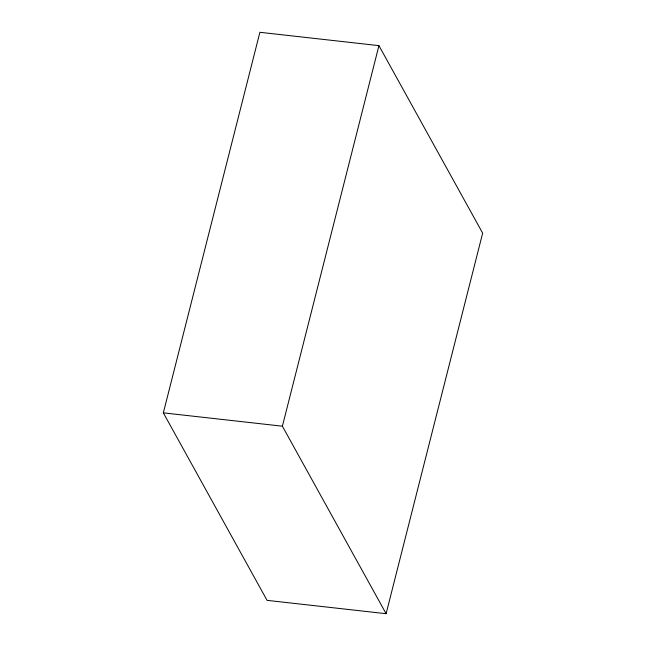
<?xml version="1.0" encoding="UTF-8"?>
<svg xmlns="http://www.w3.org/2000/svg" width="646" height="646" viewBox="0 0 646 646"><rect width="100%" height="100%" fill="white"/><g stroke="black" fill="none" stroke-linecap="round" stroke-linejoin="round"><path stroke-width="0.97" d="M163.341 412.851L259.894 32.3L378.944 45.648L482.659 233.149L386.106 613.7L267.056 600.352L163.341 412.851L282.391 426.198L386.106 613.7M282.391 426.198L378.944 45.648"/></g></svg>
